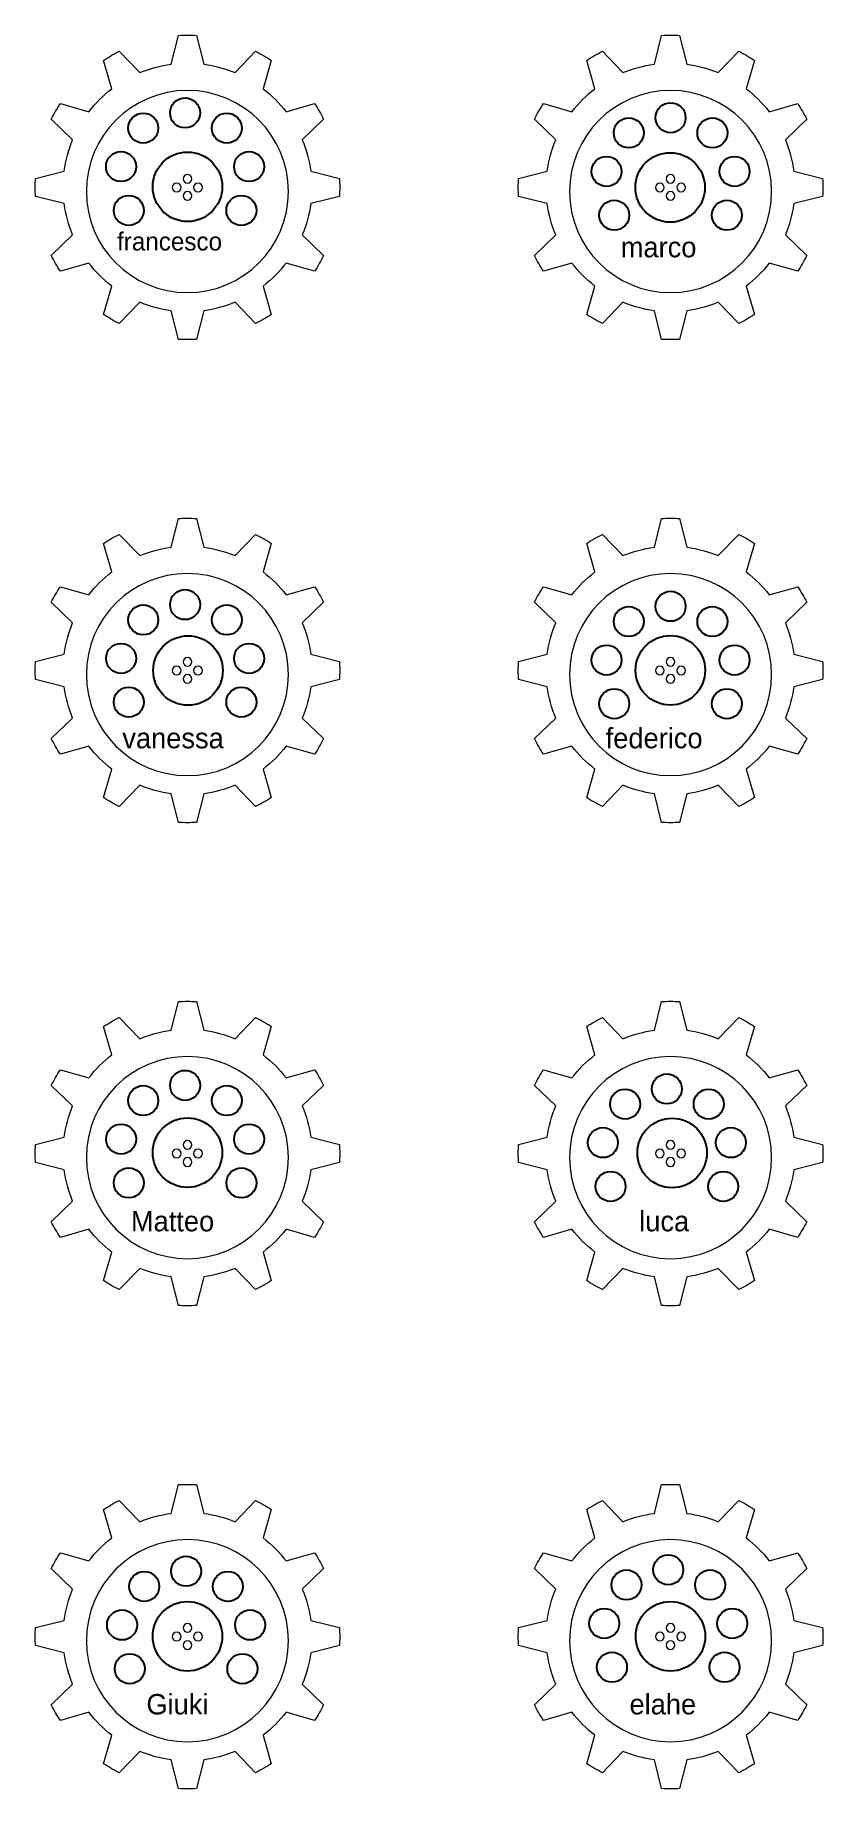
# Model space of a CAD drawing. Header units: inches. Extents: x 20 to 368, y 435 to 1210.
import ezdxf

# ---------------------------------------------------------------- set-up
doc = ezdxf.new("R2010")
doc.units = ezdxf.units.IN
doc.header["$MEASUREMENT"] = 0
doc.layers.add('Layer 1', color=7, linetype='Continuous')
doc.layers.add('type', color=1, linetype='Continuous')

# ---------------------------------------------------------------- blocks, each defined once
blk = doc.blocks.new('block 2')
at = {"layer": 'Layer 1', "color": 7, "lineweight": 5, "true_color": 0xffffff}
blk.add_open_spline([(91.63, 569.44), (88.98, 569.6), (86.31, 569.6), (83.64, 569.44), (83.64, 569.44), (80.47, 556.74), (80.47, 556.74), (75.71, 556.11), (71.05, 554.86), (66.61, 553.03), (66.61, 553.03), (57.51, 562.44), (57.51, 562.44), (55.13, 561.24), (52.81, 559.91), (50.59, 558.44), (50.59, 558.44), (54.2, 545.86), (54.2, 545.86), (50.38, 542.93), (46.98, 539.53), (44.05, 535.71), (44.05, 535.71), (31.47, 539.31), (31.47, 539.31), (30, 537.09), (28.66, 534.77), (27.47, 532.4), (27.47, 532.4), (36.88, 523.29), (36.88, 523.29), (35.04, 518.86), (33.8, 514.2), (33.17, 509.43), (33.17, 509.43), (20.47, 506.26), (20.47, 506.26), (20.31, 503.6), (20.31, 500.93), (20.47, 498.27), (20.47, 498.27), (33.17, 495.09), (33.17, 495.09), (33.8, 490.34), (35.04, 485.68), (36.88, 481.24), (36.88, 481.24), (27.47, 472.14), (27.47, 472.14), (28.66, 469.75), (30, 467.44), (31.47, 465.22), (31.47, 465.22), (44.05, 468.82), (44.05, 468.82), (46.98, 465.01), (50.38, 461.6), (54.2, 458.68), (54.2, 458.68), (50.59, 446.09), (50.59, 446.09), (52.81, 444.62), (55.13, 443.29), (57.51, 442.1), (57.51, 442.1), (66.61, 451.51), (66.61, 451.51), (71.05, 449.66), (75.71, 448.42), (80.47, 447.79), (80.47, 447.79), (83.64, 435.09), (83.64, 435.09), (86.31, 434.94), (88.98, 434.94), (91.63, 435.09), (91.63, 435.09), (94.81, 447.79), (94.81, 447.79), (99.57, 448.42), (104.23, 449.66), (108.66, 451.51), (108.66, 451.51), (117.76, 442.1), (117.76, 442.1), (120.15, 443.29), (122.46, 444.62), (124.68, 446.09), (124.68, 446.09), (121.09, 458.68), (121.09, 458.68), (124.9, 461.6), (128.31, 465.01), (131.23, 468.82), (131.23, 468.82), (143.82, 465.22), (143.82, 465.22), (145.29, 467.44), (146.62, 469.75), (147.81, 472.14), (147.81, 472.14), (138.4, 481.24), (138.4, 481.24), (140.24, 485.68), (141.49, 490.34), (142.12, 495.09), (142.12, 495.09), (154.82, 498.27), (154.82, 498.27), (154.97, 500.93), (154.97, 503.6), (154.82, 506.26), (154.82, 506.26), (142.12, 509.43), (142.12, 509.43), (141.49, 514.2), (140.24, 518.86), (138.4, 523.29), (138.4, 523.29), (147.81, 532.4), (147.81, 532.4), (146.62, 534.77), (145.29, 537.09), (143.82, 539.31), (143.82, 539.31), (131.23, 535.71), (131.23, 535.71), (128.31, 539.53), (124.9, 542.93), (121.09, 545.86), (121.09, 545.86), (124.68, 558.44), (124.68, 558.44), (122.46, 559.91), (120.15, 561.24), (117.76, 562.44), (117.76, 562.44), (108.66, 553.03), (108.66, 553.03), (104.23, 554.86), (99.57, 556.11), (94.81, 556.74), (94.81, 556.74), (91.63, 569.44), (91.63, 569.44)], degree=3, knots=[0, 0, 0, 0, 1, 1, 1, 2, 2, 2, 3, 3, 3, 4, 4, 4, 5, 5, 5, 6, 6, 6, 7, 7, 7, 8, 8, 8, 9, 9, 9, 10, 10, 10, 11, 11, 11, 12, 12, 12, 13, 13, 13, 14, 14, 14, 15, 15, 15, 16, 16, 16, 17, 17, 17, 18, 18, 18, 19, 19, 19, 20, 20, 20, 21, 21, 21, 22, 22, 22, 23, 23, 23, 24, 24, 24, 25, 25, 25, 26, 26, 26, 27, 27, 27, 28, 28, 28, 29, 29, 29, 30, 30, 30, 31, 31, 31, 32, 32, 32, 33, 33, 33, 34, 34, 34, 35, 35, 35, 36, 36, 36, 37, 37, 37, 38, 38, 38, 39, 39, 39, 40, 40, 40, 41, 41, 41, 42, 42, 42, 43, 43, 43, 44, 44, 44, 45, 45, 45, 46, 46, 46, 47, 47, 47, 48, 48, 48, 48], dxfattribs=at)
blk = doc.blocks.new('block 7')
at = {"layer": 'Layer 1', "color": 7, "lineweight": 5, "true_color": 0xffffff}
blk.add_open_spline([(92.31, 504.19), (93.37, 504.19), (94.24, 503.33), (94.24, 502.27), (94.24, 501.2), (93.37, 500.34), (92.31, 500.34), (91.24, 500.34), (90.38, 501.2), (90.38, 502.27), (90.38, 503.33), (91.24, 504.19), (92.31, 504.19)], degree=3, knots=[0, 0, 0, 0, 1, 1, 1, 2, 2, 2, 3, 3, 3, 4, 4, 4, 4], dxfattribs=at)
blk = doc.blocks.new('block 8')
at = {"layer": 'Layer 1', "color": 7, "lineweight": 5, "true_color": 0xffffff}
blk.add_open_spline([(82.87, 504.19), (83.93, 504.19), (84.8, 503.33), (84.8, 502.26), (84.8, 501.2), (83.93, 500.34), (82.87, 500.34), (81.8, 500.34), (80.94, 501.2), (80.94, 502.26), (80.94, 503.33), (81.8, 504.19), (82.87, 504.19)], degree=3, knots=[0, 0, 0, 0, 1, 1, 1, 2, 2, 2, 3, 3, 3, 4, 4, 4, 4], dxfattribs=at)
blk = doc.blocks.new('block 9')
at = {"layer": 'Layer 1', "color": 7, "lineweight": 5, "true_color": 0xffffff}
blk.add_open_spline([(87.64, 508.05), (88.7, 508.05), (89.57, 507.19), (89.57, 506.12), (89.57, 505.06), (88.7, 504.19), (87.64, 504.19), (86.57, 504.19), (85.71, 505.06), (85.71, 506.12), (85.71, 507.19), (86.57, 508.05), (87.64, 508.05)], degree=3, knots=[0, 0, 0, 0, 1, 1, 1, 2, 2, 2, 3, 3, 3, 4, 4, 4, 4], dxfattribs=at)
blk = doc.blocks.new('block 10')
at = {"layer": 'Layer 1', "color": 7, "lineweight": 5, "true_color": 0xffffff}
blk.add_open_spline([(87.64, 500.45), (88.7, 500.45), (89.57, 499.59), (89.57, 498.52), (89.57, 497.46), (88.7, 496.59), (87.64, 496.59), (86.57, 496.59), (85.71, 497.46), (85.71, 498.52), (85.71, 499.59), (86.57, 500.45), (87.64, 500.45)], degree=3, knots=[0, 0, 0, 0, 1, 1, 1, 2, 2, 2, 3, 3, 3, 4, 4, 4, 4], dxfattribs=at)

msp = doc.modelspace()

# ---------------------------------------------------------------- linework, layer by layer
at = {"layer": 'Layer 1'}
for centre in [(86.58, 1175.73), (301.15, 1173.61), (68.11, 1169.01), (105.04, 1169.01), (282.68, 1166.88), (319.62, 1166.88), (58.28, 1151.99), (114.87, 1151.99), (272.86, 1149.87), (329.44, 1149.87), (61.7, 1132.64), (111.46, 1132.64), (276.27, 1130.51), (326.03, 1130.51), (86.58, 958.38), (301.15, 957.64), (68.12, 951.66), (105.05, 951.66), (282.68, 950.92), (319.62, 950.92), (58.29, 934.64), (114.87, 934.64), (272.86, 933.9), (329.44, 933.9), (61.7, 915.29), (111.46, 915.29), (276.27, 914.55), (326.03, 914.55), (86.59, 745.91), (68.12, 739.19), (105.05, 739.19), (281.05, 737.61), (299.52, 744.33), (317.99, 737.61), (58.3, 722.17), (114.88, 722.17), (271.23, 720.59), (327.81, 720.59), (61.71, 702.82), (111.47, 702.82), (274.64, 701.23), (324.4, 701.23), (87.03, 531.14), (300.14, 531.81), (68.56, 524.42), (105.49, 524.42), (281.67, 525.09), (318.61, 525.09), (58.73, 507.4), (115.32, 507.4), (271.85, 508.07), (328.43, 508.07), (62.15, 488.05), (111.91, 488.05), (275.26, 488.72), (325.02, 488.72)]:
    msp.add_circle(centre, 6.63, dxfattribs=at)
at = {"layer": 'type'}
for centre in [(87.66, 1143.07), (300.96, 1142.79), (87.89, 929.26), (301.06, 929.37), (87.64, 716.18), (301.83, 716.02), (87.64, 502.4), (301.1, 502.4)]:
    msp.add_circle(centre, 15.36, dxfattribs=at)
at = {"layer": 'type', "lineweight": 5}
for points in [[(87.64, 1185.65), (112.28, 1185.65), (132.31, 1165.65), (132.31, 1140.98), (132.31, 1116.34), (112.28, 1096.32), (87.64, 1096.32), (62.98, 1096.32), (42.98, 1116.34), (42.98, 1140.98), (42.98, 1165.65), (62.98, 1185.65), (87.64, 1185.65)], [(301.15, 1185.65), (325.79, 1185.65), (345.82, 1165.65), (345.82, 1140.98), (345.82, 1116.34), (325.79, 1096.32), (301.15, 1096.32), (276.49, 1096.32), (256.49, 1116.34), (256.49, 1140.98), (256.49, 1165.65), (276.49, 1185.65), (301.15, 1185.65)], [(87.64, 972.14), (112.28, 972.14), (132.31, 952.14), (132.31, 927.47), (132.31, 902.83), (112.28, 882.81), (87.64, 882.81), (62.98, 882.81), (42.98, 902.83), (42.98, 927.47), (42.98, 952.14), (62.98, 972.14), (87.64, 972.14)], [(301.15, 972.14), (325.79, 972.14), (345.82, 952.14), (345.82, 927.47), (345.82, 902.83), (325.79, 882.81), (301.15, 882.81), (276.49, 882.81), (256.49, 902.83), (256.49, 927.47), (256.49, 952.14), (276.49, 972.14), (301.15, 972.14)], [(87.64, 758.63), (112.28, 758.63), (132.31, 738.62), (132.31, 713.96), (132.31, 689.32), (112.28, 669.3), (87.64, 669.3), (62.98, 669.3), (42.98, 689.32), (42.98, 713.96), (42.98, 738.62), (62.98, 758.63), (87.64, 758.63)], [(301.15, 758.63), (325.79, 758.63), (345.82, 738.62), (345.82, 713.96), (345.82, 689.32), (325.79, 669.3), (301.15, 669.3), (276.49, 669.3), (256.49, 689.32), (256.49, 713.96), (256.49, 738.62), (276.49, 758.63), (301.15, 758.63)], [(87.64, 545.11), (112.28, 545.11), (132.31, 525.11), (132.31, 500.45), (132.31, 475.81), (112.28, 455.79), (87.64, 455.79), (62.98, 455.79), (42.98, 475.81), (42.98, 500.45), (42.98, 525.11), (62.98, 545.11), (87.64, 545.11)], [(301.15, 545.11), (325.79, 545.11), (345.82, 525.11), (345.82, 500.45), (345.82, 475.81), (325.79, 455.79), (301.15, 455.79), (276.49, 455.79), (256.49, 475.81), (256.49, 500.45), (256.49, 525.11), (276.49, 545.11), (301.15, 545.11)]]:
    msp.add_open_spline(points, degree=3, knots=[0, 0, 0, 0, 1, 1, 1, 2, 2, 2, 3, 3, 3, 4, 4, 4, 4], dxfattribs=at)

# ---------------------------------------------------------------- block references
at = {"layer": 'Layer 1'}
for name, p in [('block 2', (0, 640.53)), ('block 2', (213.51, 640.53)), ('block 9', (0, 640.53)), ('block 9', (213.51, 640.53)), ('block 8', (0, 640.53)), ('block 10', (0, 640.53)), ('block 7', (0, 640.53)), ('block 8', (213.51, 640.53)), ('block 10', (213.51, 640.53)), ('block 7', (213.51, 640.53)), ('block 2', (0, 427.02)), ('block 2', (213.51, 427.02)), ('block 8', (0, 427.02)), ('block 9', (0, 427.02)), ('block 7', (0, 427.02)), ('block 8', (213.51, 427.02)), ('block 9', (213.51, 427.02)), ('block 7', (213.51, 427.02)), ('block 10', (0, 427.02)), ('block 10', (213.51, 427.02)), ('block 2', (0, 213.51)), ('block 2', (213.51, 213.51)), ('block 9', (0, 213.51)), ('block 9', (213.51, 213.51)), ('block 8', (0, 213.51)), ('block 10', (0, 213.51)), ('block 7', (0, 213.51)), ('block 8', (213.51, 213.51)), ('block 10', (213.51, 213.51)), ('block 7', (213.51, 213.51)), ('block 2', (0, 0)), ('block 2', (213.51, 0)), ('block 8', (0, 0)), ('block 9', (0, 0)), ('block 7', (0, 0)), ('block 8', (213.51, 0)), ('block 9', (213.51, 0)), ('block 7', (213.51, 0)), ('block 10', (0, 0)), ('block 10', (213.51, 0))]:
    msp.add_blockref(name, p, dxfattribs=at)

# ---------------------------------------------------------------- texts
at = {"layer": 'type', "attachment_point": 1}
for s, insert, char_height in [('{\\fgeosteam|b0|i0|c0|p0;francesco}', (56.54, 1122.94), 8), ('{\\fgeosteam|b0|i0|c0|p0;marco}', (279.14, 1120.9), 9), ('{\\fgeosteam|b0|i0|c0|p0;vanessa}', (58.87, 903.89), 9), ('{\\fgeosteam|b0|i0|c0|p0;federico}', (272.48, 903.89), 9), ('{\\fgeosteam|b0|i0|c0|p0;Matteo}', (62.67, 690.38), 9), ('{\\fgeosteam|b0|i0|c0|p0;luca}', (287.29, 690.38), 9), ('{\\fgeosteam|b0|i0|c0|p0;Giuki}', (69.5, 476.87), 9), ('{\\fgeosteam|b0|i0|c0|p0;elahe}', (283.01, 476.87), 9)]:
    msp.add_mtext_dynamic_manual_height_columns(s, width=88.7932, gutter_width=1, heights=[0], dxfattribs=dict(at, insert=insert, char_height=char_height))

doc.saveas('drawing.dxf')
